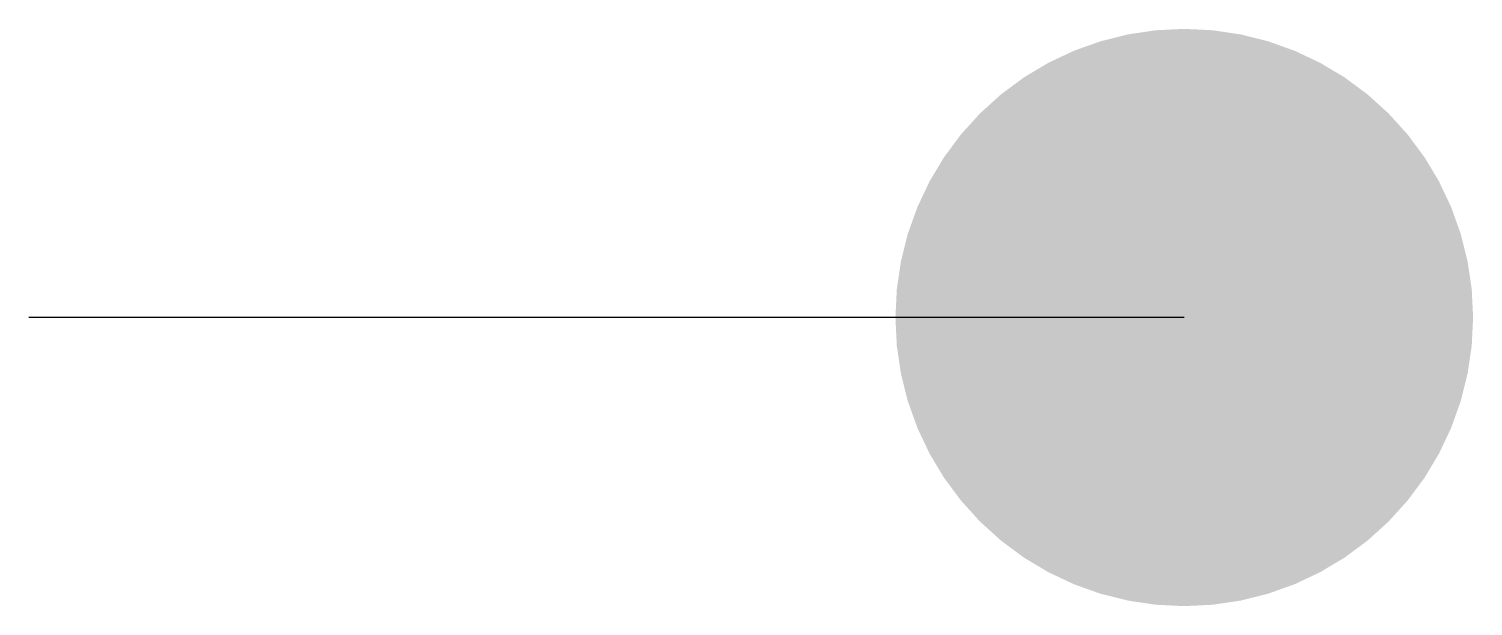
# Model space of a CAD drawing. Extents: x -1 to 0.25, y -0.25 to 0.25.
import ezdxf

# ---------------------------------------------------------------- set-up
doc = ezdxf.new("R2010")
doc.units = 0
doc.header["$LTSCALE"] = 48
doc.header["$MEASUREMENT"] = 0
doc.layers.get('0').update_dxf_attribs({"linetype": 'CONTINUOUS'})

msp = doc.modelspace()

# ---------------------------------------------------------------- linework, layer by layer
at = {"linetype": 'Continuous'}
msp.add_line((0, 0), (-1, 0), dxfattribs=at)
at = {"const_width": 0.25}
msp.add_lwpolyline([(-0.125, 0, 1), (0.125, 0, 1)], format="xyb", close=True, dxfattribs=at)

doc.saveas('drawing.dxf')
